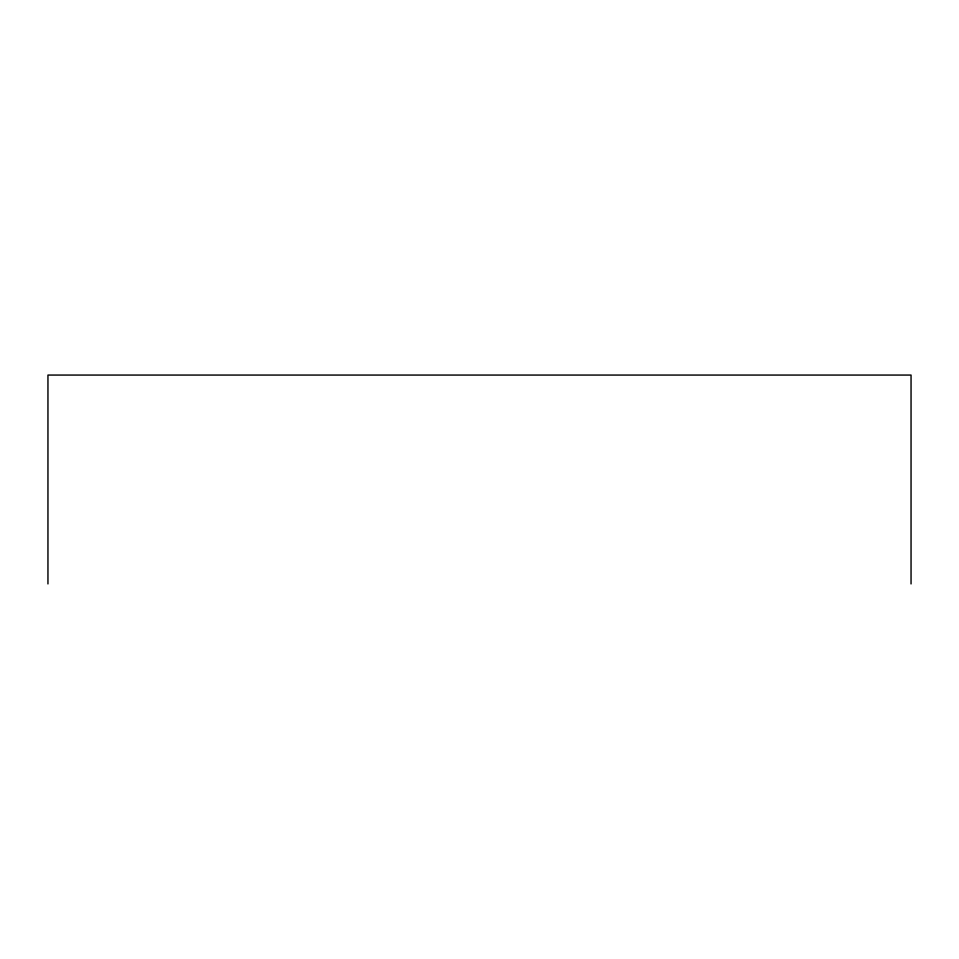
<?xml version="1.0" encoding="UTF-8"?>
<svg xmlns="http://www.w3.org/2000/svg" width="959" height="959" viewBox="0 0 959 959"><rect width="100%" height="100%" fill="white"/><g stroke="black" fill="none" stroke-linecap="round" stroke-linejoin="round"><path stroke-width="1.44" d="M911.05 583.935L911.05 375.065L47.95 375.065L47.95 583.935"/></g></svg>
